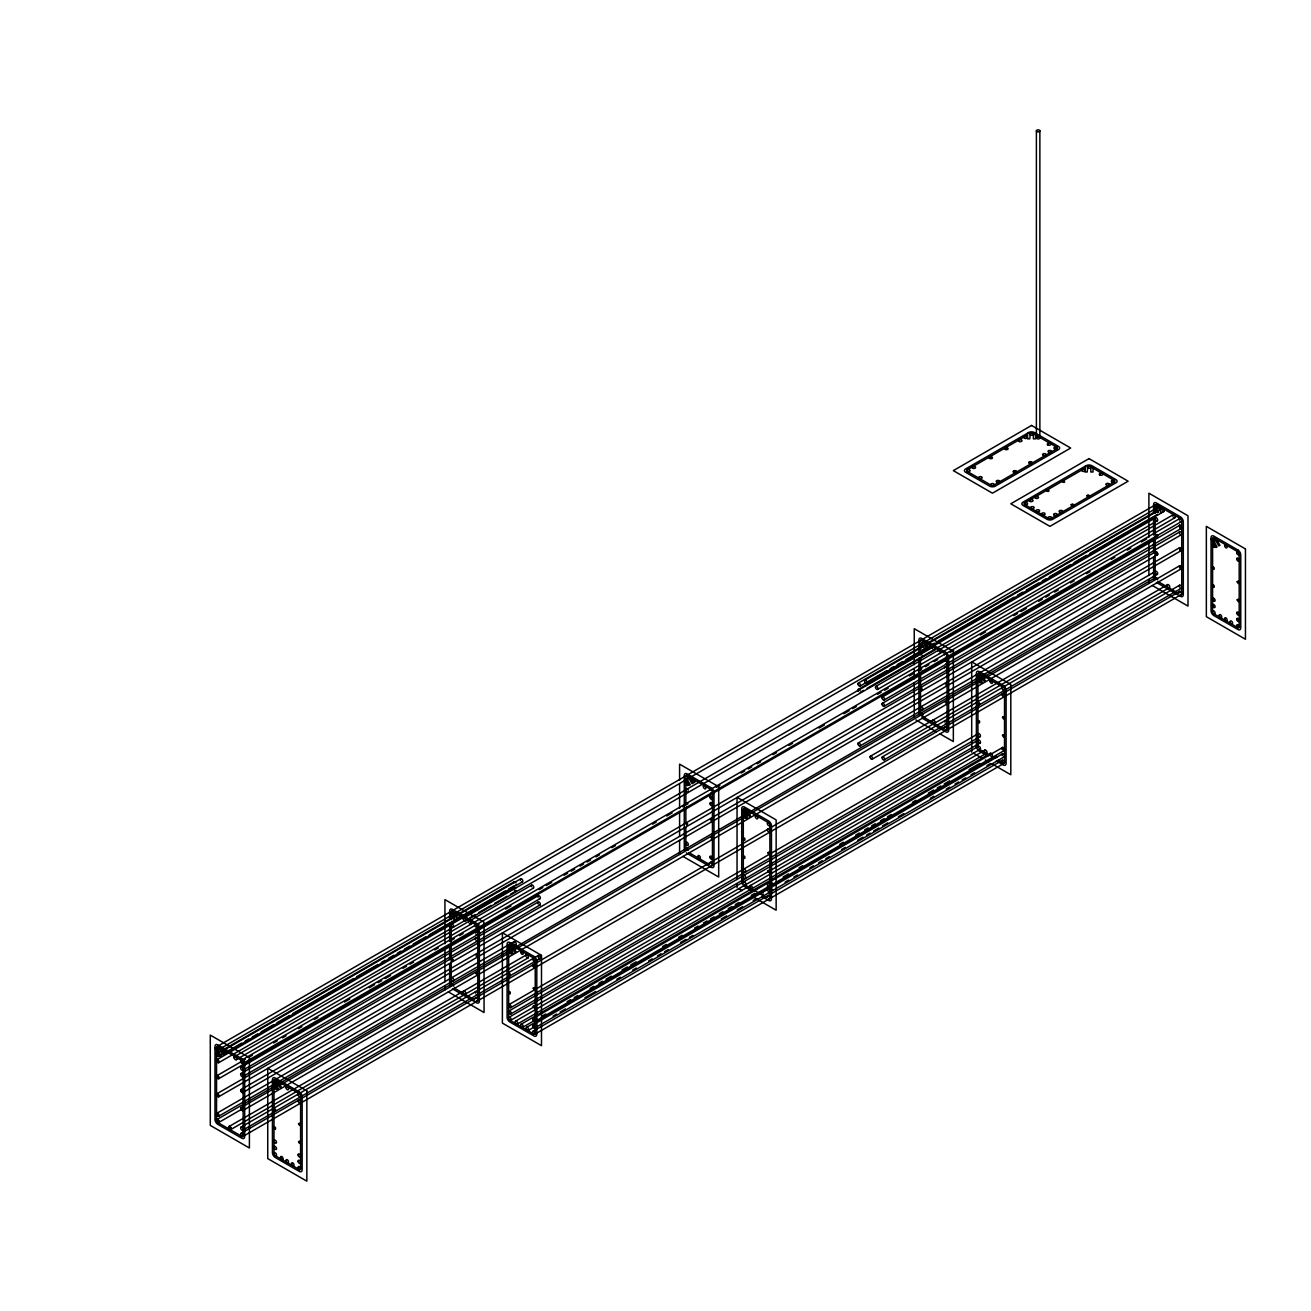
<?xml version="1.0" encoding="UTF-8"?>
<svg xmlns="http://www.w3.org/2000/svg" width="1311" height="1311" viewBox="0 0 1311 1311"><rect width="100%" height="100%" fill="white"/><g stroke="black" fill="none" stroke-linecap="round" stroke-linejoin="round"><path stroke-width="1.5" d="M685.899 823.947L685.85 807.527M1155.204 552.652A1.737 1 60 0 1 1156.744 552.177A1.737 1 60 0 1 1157.482 554.733A1.737 1 60 0 1 1155.565 553.848A1.737 1 60 0 0 1157.482 554.733A1.737 1 60 0 0 1156.744 552.177A1.737 1 60 0 0 1155.188 552.701C1156.531 549.866 1158.4 556.716 1155.712 553.979M475.762 955.063C477.925 952.884 478.236 959.324 476.319 956.522M685.85 823.472L687.587 823.718L686.931 825.34M1179.703 548.637L1180.982 548.309L1181.604 550.391L242.748 1092.604M453.229 960.34C451.345 963.011 450.574 955.424 453.196 959.865M945.084 702.024L946.919 702.68L945.936 703.925M687.849 806.937L686.472 806.92M1179.31 532.151L882.401 703.302M1157.039 536.215L1156.974 534.872M945.198 683.67L946.984 684.784L946.001 685.899M922.272 689.865L921.453 687.439L920.715 688.914M967.108 469.895L1027.545 435.006M1030.315 433.4L1029.758 438.841L1027.545 438.841L1027.545 433.204M993.705 485.25L1056.912 448.755M1024.563 503.063L1085 468.174M1087.769 466.569L1087.212 472.009L1085 472.009L1085 466.372M1051.16 518.419L1114.366 481.924M216.954 1046.604L1155.565 504.719M218.691 1049.619L1157.285 507.718M216.954 1053.388L514.174 881.779M858.328 683.08L1155.565 511.487M223.493 1050.39L520.729 878.796M864.883 680.098L1162.103 508.488M218.691 1056.387L241.683 1043.114M245.223 1041.065L248.762 1039.017M252.302 1036.985L257.611 1033.92M261.151 1031.872L273.54 1024.727M277.08 1022.678L289.452 1015.533M292.992 1013.485L353.151 978.76M356.69 976.711L377.912 964.454M381.452 962.421L384.992 960.373M388.531 958.325L393.841 955.26M397.38 953.228L400.92 951.18M404.46 949.131L409.769 946.067M413.293 944.035L425.682 936.873M429.221 934.841L505.292 890.923M508.832 888.874L514.141 885.81M860.065 686.095L886.613 670.773M890.136 668.725L893.676 666.676M897.216 664.644L902.525 661.58M906.065 659.531L918.454 652.386M921.994 650.338L934.366 643.193M937.906 641.145L1013.993 597.226M1017.533 595.178L1022.826 592.113M1026.366 590.081L1038.754 582.92M1042.294 580.888L1045.834 578.839M1049.374 576.791L1070.595 564.533M1074.135 562.501L1086.524 555.34M1090.064 553.308L1157.285 514.486M225.23 1053.388L522.466 881.795M866.62 683.097L1163.84 511.503M216.954 1059.698L514.174 888.088M858.328 691.405A1.737 1 60 0 1 858.328 689.389L1155.565 517.796M463.619 918.11L932.924 647.159M218.691 1062.697L466.372 919.699M469.912 917.651L475.221 914.586M478.761 912.554L491.15 905.393M494.689 903.361L507.062 896.2M510.602 894.168L515.911 891.103M860.065 692.405L863.605 690.356M867.145 688.324L1157.285 520.795M465.356 921.109L934.661 650.158M234.456 1056.715L531.676 885.105M875.83 686.407L1173.05 514.813M236.193 1059.714L533.413 888.121M877.567 689.422L1174.787 517.812M241.044 1060.517L1179.654 518.615M217.003 1075.708C220.953 1076.888 215.954 1080.035 216.938 1075.725L245.288 1059.321M248.828 1057.289L252.367 1055.24M273.622 1042.966L277.162 1040.918M282.471 1037.853L286.027 1035.805M298.416 1028.66L301.956 1026.611M314.361 1019.45L317.901 1017.402M344.465 1002.063L349.775 998.998M369.26 987.757L374.569 984.692M378.109 982.644L381.648 980.595M385.188 978.547L390.514 975.482M402.903 968.321L406.443 966.289M409.982 964.24L413.522 962.192M434.777 949.918L438.316 947.886M450.722 940.724L454.261 938.676M459.571 935.612L463.111 933.563M475.516 926.402L479.056 924.37M505.62 909.031L510.929 905.967M539.263 889.595L542.803 887.547M546.343 885.515L551.669 882.45M564.058 875.289L567.597 873.241M571.137 871.192L574.677 869.144M580.003 866.079L583.542 864.031M587.082 861.999L590.622 859.95M595.931 856.886L599.471 854.838M611.876 847.676L615.416 845.628M652.599 824.16L656.155 822.112M666.775 815.983L672.084 812.918M682.72 806.789L688.029 803.709M716.363 787.354L719.903 785.305M741.157 773.048L744.697 770.999M748.237 768.951L751.777 766.902M757.086 763.838L760.642 761.789M773.031 754.644L776.571 752.596M788.976 745.435L792.516 743.386M819.08 728.047L824.39 724.983M843.874 713.741L849.184 710.677M852.724 708.628L856.263 706.58M877.518 694.306L881.058 692.274M884.597 690.225L888.137 688.177M909.392 675.902L912.931 673.87M918.257 670.79L921.797 668.757M925.337 666.709L928.876 664.661M934.186 661.596L937.726 659.548M950.131 652.386L953.671 650.354M980.235 635.016L985.544 631.935M1013.878 615.58L1017.418 613.532M1020.958 611.5L1026.284 608.419M1038.673 601.274L1042.212 599.225M1045.752 597.177L1049.292 595.128M1054.618 592.064L1058.157 590.016M1070.546 582.871L1074.086 580.822M1086.491 573.661L1090.031 571.612M1111.286 559.355L1114.825 557.306M1127.214 550.145L1130.77 548.096M1141.389 541.967L1146.699 538.903M242.715 1063.565A1.77 1.016 60 0 0 242.289 1060.878A1.77 1.016 60 0 0 240.667 1061.582A1.77 1.016 60 0 0 242.715 1063.565L1181.391 521.631M218.691 1078.691L1157.285 536.789M241.027 1067.269L538.247 895.675M882.401 696.977L1179.621 525.383M242.715 1070.317A1.77 1.016 60 0 0 242.289 1067.613A1.77 1.016 60 0 0 240.667 1068.318A1.77 1.016 60 0 0 242.715 1070.317L539.985 898.674M884.138 699.992L1181.358 528.382M241.027 1073.594L538.247 902.001A1.737 1 60 0 1 540.23 903.541A1.737 1 60 0 1 539.427 905.049M242.715 1076.642A1.77 1.016 60 0 0 242.289 1073.938A1.77 1.016 60 0 0 240.667 1074.643A1.77 1.016 60 0 0 242.715 1076.642L539.985 905M884.138 706.301L1181.358 534.708M216.954 1093.751L1155.565 551.849M218.691 1096.75L1157.285 554.864M241.027 1089.588L1179.621 547.687M216.954 1113.219L514.174 941.626M858.328 742.927L1155.565 571.334M218.691 1116.235L515.911 944.625M860.065 745.943L1157.285 574.333M216.954 1119.512L1155.565 577.61M241.027 1107.648L1179.621 565.762M218.691 1122.511L241.716 1109.221M242.682 1110.564C244.321 1107.09 238.586 1108.516 242.453 1110.564A1.737 1 60 0 1 240.667 1108.45A1.737 1 60 0 1 242.502 1108.287A1.737 1 60 0 1 242.502 1110.745L1181.358 568.761M229.081 1126.51L526.301 954.916M870.455 756.218L1167.691 584.608M230.818 1129.525L528.038 957.915M872.192 759.216L1169.428 587.623M241.027 1127.132L538.247 955.522M882.401 756.84L1179.621 585.23M242.715 1130.229A1.77 1.016 60 0 0 242.289 1127.526A1.77 1.016 60 0 0 240.667 1128.23A1.77 1.016 60 0 0 242.715 1130.229L539.985 958.538M884.138 759.839L1181.358 588.246M241.027 1133.392L1179.621 591.49M242.715 1136.555A1.77 1.016 60 0 0 242.289 1133.851A1.77 1.016 60 0 0 240.667 1134.556A1.77 1.016 60 0 0 242.715 1136.555L1181.358 594.489M509.029 1004.587L978.334 733.636M510.716 1007.684A1.77 1.016 60 0 0 510.307 1004.996A1.77 1.016 60 0 0 508.668 1005.701A1.77 1.016 60 0 0 510.716 1007.684L980.071 736.651M509.029 1010.978L978.334 740.027M510.716 1014.009A1.77 1.016 60 0 0 510.307 1011.305A1.77 1.016 60 0 0 508.668 1012.026A1.77 1.016 60 0 0 510.716 1014.009L980.071 743.026M509.029 1017.287L978.334 746.352M510.716 1020.335A1.77 1.016 60 0 0 510.307 1017.631A1.77 1.016 60 0 0 508.668 1018.336A1.77 1.016 60 0 0 510.716 1020.335L980.071 749.351M515.6 1021.089L984.905 750.138M517.337 1024.088L986.642 753.153M521.073 1024.252L990.379 753.301M533.135 1018.516L1002.44 747.565M522.761 1027.283A1.77 1.016 60 0 0 522.352 1024.596A1.77 1.016 60 0 0 520.713 1025.3A1.77 1.016 60 0 0 522.761 1027.283L536.986 1019.073M542.295 1016.009L545.835 1013.96M567.089 1001.686L570.629 999.654M574.169 997.605L577.709 995.557M590.114 988.396L593.654 986.364M598.963 983.283L602.503 981.251M606.043 979.202L611.352 976.138M621.988 969.993L627.297 966.928M630.837 964.88L636.146 961.815M662.71 946.476L666.25 944.444M678.656 937.283L682.195 935.235M694.601 928.073L698.14 926.025M703.45 922.96L706.99 920.928M710.529 918.88L714.069 916.831M719.395 913.767L722.935 911.719M728.244 908.654L731.784 906.606M735.324 904.557L738.863 902.509M751.269 895.364L754.808 893.315M767.197 886.154L772.523 883.09M783.142 876.961L788.452 873.88M799.087 867.751L802.627 865.702M839.81 844.235L843.35 842.186M855.755 835.041L859.295 832.993M864.605 829.929L868.144 827.88M871.684 825.832L875.224 823.783M880.55 820.719L884.089 818.67M887.629 816.638L891.169 814.59M912.423 802.316L915.963 800.267M928.352 793.122L933.678 790.041M937.218 788.009L940.757 785.961M944.297 783.912L949.606 780.848M969.091 769.606L979.71 763.461M534.806 1021.597A1.77 1.016 60 0 0 534.396 1018.893A1.77 1.016 60 0 0 532.758 1019.614A1.77 1.016 60 0 0 534.806 1021.597L1004.177 750.564M526.547 1027.414L995.852 756.463M533.135 1024.825L1002.44 753.891M528.251 1030.446A1.77 1.016 60 0 0 527.825 1027.742A1.77 1.016 60 0 0 526.186 1028.463A1.77 1.016 60 0 0 528.251 1030.446L533.593 1027.349M553.078 1016.107L556.618 1014.058M560.158 1012.01L565.483 1008.946M584.952 997.704L595.587 991.558M616.842 979.301L620.382 977.252M632.771 970.091L636.31 968.042M648.716 960.897L652.255 958.849M657.565 955.785L661.105 953.736M664.644 951.688L668.184 949.639M680.589 942.478L685.899 939.413M689.439 937.381L692.978 935.333M721.312 918.962L726.638 915.897M737.257 909.768L742.567 906.704M753.202 900.559L756.742 898.527M769.131 891.365L772.671 889.317M785.076 882.156L788.616 880.123M793.925 877.043L797.465 875.011M809.87 867.849L813.41 865.801M818.72 862.736L822.259 860.688M825.799 858.639L829.355 856.607M841.744 849.446L845.284 847.398M857.689 840.236L862.999 837.172M866.538 835.123L870.078 833.091M873.618 831.043L878.927 827.978M882.483 825.93L887.793 822.866M898.412 816.72L903.721 813.656M930.286 798.317L933.842 796.269M946.231 789.124L949.77 787.075M955.08 784.011L958.62 781.962M962.176 779.914L965.715 777.865M971.025 774.801L974.565 772.753M986.97 765.608L990.51 763.559M534.806 1027.922A1.77 1.016 60 0 0 534.396 1025.218A1.77 1.016 60 0 0 532.758 1025.923A1.77 1.016 60 0 0 534.806 1027.922L1004.177 756.889M533.118 1031.2L1002.423 760.249M534.806 1034.248A1.77 1.016 60 0 0 534.396 1031.544A1.77 1.016 60 0 0 532.758 1032.249A1.77 1.016 60 0 0 534.806 1034.248L1004.16 763.264A1.77 1.016 60 0 0 1003.685 760.593A1.77 1.016 60 0 0 1002.063 761.298A1.77 1.016 60 0 0 1004.111 763.297M710.709 837.073L712.381 838.483L711.299 839.401M1181.342 550.587L1180.162 549.948M921.846 671.887L922.452 670.691M1032.822 433.4L1056.912 447.313M1090.26 466.569L1114.366 480.481M1156.4 504.751L1180.49 518.664A1.77 1.016 60 0 1 1181.703 521.188A1.77 1.016 60 0 1 1179.867 521.008M1213.855 537.92L1237.945 551.833M967.108 471.337L991.214 485.25M1024.563 504.506L1048.653 518.419M1158.121 581.609L1178.769 593.539M1213.855 613.794L1237.945 627.707M1156.4 582.428L1180.49 596.341A3.982 2.294 60 0 0 1183.309 594.719L1183.309 521.729A3.982 2.294 60 0 0 1180.49 516.862L1156.4 502.949A3.982 2.294 60 0 0 1153.582 504.571L1153.582 512.683M1152.287 585.476L1187.995 606.092L1187.995 515.78L1148.895 493.198L1148.895 537.346M921.748 640.227L945.837 654.14A1.77 1.016 60 0 1 947.083 656.237L947.099 729.277M979.202 673.395L1003.292 687.308M921.748 716.101L944.117 729.014M979.202 749.269L994.688 758.2M998.13 760.2L1003.292 763.182M921.748 717.904L945.837 731.817A3.982 2.294 60 0 0 948.656 730.194L948.656 657.204A3.982 2.294 60 0 0 945.837 652.337L921.748 638.424A3.982 2.294 60 0 0 918.929 640.047L918.929 654.238M987.806 756.037L979.202 751.072A3.982 2.294 60 0 1 977.35 749.187M996.409 761.003L1003.292 764.985A3.982 2.294 60 0 0 1006.111 763.363L1006.111 690.373A3.982 2.294 60 0 0 1003.292 685.506L979.202 671.593A3.982 2.294 60 0 0 976.384 673.215L976.384 746.188A3.982 2.294 60 0 0 976.761 748.04M915.947 719.968L936.349 731.751M939.741 733.718L953.343 741.567L953.343 651.256L914.242 628.674L914.242 664.792M973.385 753.137L981.89 758.053M985.298 760.003L988.691 761.97M992.099 763.936L1010.797 774.735L1010.797 684.424L971.697 661.842L971.697 752.153M687.095 775.702L711.185 789.615M744.55 808.871L768.639 822.784M688.816 852.56L709.464 864.49M744.55 884.745L766.919 897.658M753.153 891.513L744.55 886.547A3.982 2.294 60 0 1 743.304 885.499M761.757 896.478L768.639 900.46A3.982 2.294 60 0 0 771.458 898.822L771.458 825.848A3.982 2.294 60 0 0 768.639 820.981L744.55 807.068A3.982 2.294 60 0 0 741.731 808.69L741.731 881.664A3.982 2.294 60 0 0 742.436 884.22M682.998 856.427L718.69 877.043L718.69 786.731L679.59 764.149L679.59 780.209M738.732 888.612L742.141 890.579M752.35 896.462L776.145 910.211L776.145 819.899L737.044 797.317L737.044 879.599M452.442 911.178L476.532 925.091A1.77 1.016 60 0 1 477.761 927.549A1.77 1.016 60 0 1 475.991 927.516M509.897 944.346L533.987 958.259M454.163 988.035L474.811 999.965M509.897 1020.22L533.987 1034.117M452.442 988.855L476.532 1002.768A3.982 2.294 60 0 0 479.351 1001.129L479.351 928.155A3.982 2.294 60 0 0 476.532 923.288L452.442 909.375A3.982 2.294 60 0 0 449.64 910.998L449.64 919.109M448.346 991.903L484.054 1012.518L484.054 922.19L444.937 899.625L444.937 943.773M217.79 1046.653L241.896 1060.566M275.244 1079.822L299.334 1093.735M217.79 1122.527L241.896 1136.424M275.244 1155.696L299.334 1169.592M1180.588 568.45C1183.259 569.433 1180.064 563.894 1179.736 567.024M711.299 821.341C714.462 821.702 709.939 816.72 710.464 820.063M476.45 974.712C479.646 976.187 475.795 970.074 475.778 973.434M1216.608 539.526L1219.935 545.261L1218.82 545.9L1214.396 538.247A1.77 1.016 60 0 0 1212.626 538.936A1.77 1.016 60 0 0 1214.674 540.935A1.77 1.016 60 0 0 1214.248 538.231M1211.036 539.132L1215.92 547.588L1217.018 546.949L1212.593 538.641M1159.17 506.357L1160.825 509.225M1156.957 505.079L1161.382 512.732M1156.04 507.652L1158.695 512.257M1154.565 507.652L1157.498 512.732M981.972 675.001L985.282 680.737L984.184 681.376L979.759 673.723M976.384 674.608L981.267 683.064L982.365 682.425L977.94 674.116M924.517 641.833L927.008 646.143M922.305 640.555L926.73 648.208M921.387 643.127L924.927 649.256M919.912 643.127L921.862 646.52M747.319 810.477L750.629 816.212L749.531 816.851L745.107 809.198A1.77 1.016 60 0 0 743.321 809.887A1.77 1.016 60 0 0 745.369 811.886A1.77 1.016 60 0 0 744.943 809.182M741.731 810.083L746.615 818.539L747.729 817.9L743.304 809.592M689.865 777.308L693.175 783.044L692.077 783.683L687.652 776.03M686.735 778.603L690.274 784.732L689.16 785.371L684.276 776.915M512.667 945.952L515.977 951.688L514.879 952.327L510.454 944.674M507.078 945.559L511.962 954.015L513.076 953.376L508.652 945.067M455.212 912.784L456.867 915.652M452.852 911.489A1.77 1.016 60 0 1 453.278 914.193A1.77 1.016 60 0 1 451.213 912.194A1.77 1.016 60 0 1 452.852 911.489L457.424 919.158M452.082 914.078L454.737 918.667M450.607 914.078L453.54 919.158M278.014 1081.411L281.324 1087.163L280.226 1087.802L275.802 1080.149A1.77 1.016 60 0 0 274.015 1080.838A1.77 1.016 60 0 0 276.08 1082.837A1.77 1.016 60 0 0 275.654 1080.133M272.426 1081.034L277.309 1089.49L278.424 1088.851L273.999 1080.543M220.559 1048.243L223.886 1053.995L222.772 1054.634L218.347 1046.981M214.988 1047.866L219.871 1056.322L220.969 1055.683L216.544 1047.374M1239.19 553.996L1239.19 626.986M1212.593 541.836L1212.593 611.631M1181.735 520.828L1181.735 593.801A1.77 1.016 60 0 1 1180.49 594.538A1.737 1 60 0 0 1181.719 593.817A1.737 1 60 0 0 1180.703 591.72A1.737 1 60 0 0 1179.31 591.949M1155.204 505.505A1.737 1 60 0 0 1157.039 507.799A1.737 1 60 0 0 1157.039 505.341A1.737 1 60 0 0 1155.204 505.505L1155.155 506.112M1155.155 508.668L1155.155 512.667M1155.155 516.649L1155.155 578.462M1153.582 516.731L1153.582 534.986M1153.582 539.034L1153.582 553.226M1153.582 557.273L1153.582 577.545A3.982 2.294 60 0 0 1154.286 580.101M1148.895 541.361L1148.895 575.48M1148.895 579.495L1148.895 583.51M1093.03 468.174L1093.03 472.009L1090.818 472.009L1090.818 466.896M1039.869 130.838A1.737 1 0 0 1 1037.263 131.706A1.737 1 0 0 1 1037.263 129.969A1.737 1 0 0 1 1039.869 130.838L1039.869 437.923M1036.395 130.838L1036.395 437.923M1035.575 435.006L1035.575 438.841L1033.363 438.841L1033.363 433.728M1004.537 689.471L1004.537 762.445M977.94 677.312L977.94 747.106M920.502 644.143L920.502 654.123M920.502 658.106L920.502 670.068M920.502 674.051L920.502 713.938A1.77 1.016 60 0 1 922.993 715.183M918.929 658.302L918.929 713.02A3.982 2.294 60 0 0 919.404 715.101M914.242 668.807L914.242 678.852M914.242 682.867L914.242 716.986M769.885 824.947L769.885 897.92M743.304 812.787L743.304 882.565M737.044 883.614L737.044 887.629M712.447 791.778L712.447 864.752A1.77 1.016 60 0 1 711.185 865.473M685.85 779.619L685.85 803.545M685.85 827.47L685.85 849.397M679.59 784.207L679.59 808.297M679.59 812.312L679.59 836.402M679.59 840.417L679.59 854.461M535.232 960.422L535.232 1033.396M508.652 948.263L508.652 1018.041M477.794 927.254L477.794 1000.227M451.197 915.094L451.197 919.077M451.197 923.075L451.197 984.872M449.64 923.157L449.64 941.413M449.64 945.46L449.64 959.652M449.64 963.7L449.64 983.971A3.982 2.294 60 0 0 450.329 986.527M444.937 947.787L444.937 981.906M444.937 985.921L444.937 989.936M300.596 1095.898L300.596 1168.871M273.999 1083.738L273.999 1153.516M243.141 1062.729L243.141 1135.703M216.544 1050.57L216.544 1120.348A1.737 1 60 0 0 218.429 1122.593A1.737 1 60 0 0 218.429 1120.135A1.737 1 60 0 0 216.594 1120.299M932.613 648.339A1.737 1 60 0 1 933.793 647.241A1.737 1 60 0 1 934.972 649.715A1.737 1 60 0 1 933.186 649.535M995.721 758.25A1.77 1.016 60 0 1 997.409 757.135M978.121 747.925A1.77 1.016 60 0 1 978.793 746.221A1.77 1.016 60 0 1 980.448 748.352A1.77 1.016 60 0 1 979.12 749.22M977.99 734.848A1.77 1.016 60 0 1 979.202 733.734A1.77 1.016 60 0 1 980.415 736.241A1.77 1.016 60 0 1 978.58 736.061M1002.243 749.155A1.737 1 60 0 1 1002.899 747.499A1.737 1 60 0 1 1004.521 749.515A1.77 1.016 60 0 1 1003.292 750.531A1.737 1 60 0 0 1004.521 749.515A1.77 1.016 60 0 0 1002.817 747.467A1.77 1.016 60 0 0 1002.243 749.286M992.476 755.759A1.77 1.016 60 0 1 991.804 756.398M990.034 754.448A1.77 1.016 60 0 1 992.23 754.464M978.039 741.387A1.77 1.016 60 0 1 978.989 739.945A1.77 1.016 60 0 1 980.448 742.288A1.77 1.016 60 0 1 978.875 742.714M984.725 751.809A1.77 1.016 60 0 1 985.216 750.007A1.77 1.016 60 0 1 986.954 751.826A1.77 1.016 60 0 1 986.019 753.169M1002.243 755.611A1.77 1.016 60 0 1 1002.735 753.792A1.77 1.016 60 0 1 1004.472 755.628A1.77 1.016 60 0 1 1003.538 756.971M537.887 956.325A1.737 1 60 0 1 539.427 955.85A1.737 1 60 0 1 540.181 958.357A1.737 1 60 0 1 538.247 957.538M526.104 956.506A1.737 1 60 0 1 526.858 954.867A1.737 1 60 0 1 528.399 957.128A1.737 1 60 0 1 526.858 957.604M513.978 943.215A1.737 1 60 0 1 514.633 941.56A1.737 1 60 0 1 516.255 943.576A1.737 1 60 0 1 515.043 944.543M1179.408 586.869A1.77 1.016 60 0 1 1180.162 585.181A1.77 1.016 60 0 1 1181.735 587.492A1.77 1.016 60 0 1 1180.162 587.967M1167.445 586.443A1.77 1.016 60 0 1 1167.822 584.526A1.77 1.016 60 0 1 1169.609 586.246A1.77 1.016 60 0 1 1168.773 587.721M1155.155 572.235A1.77 1.016 60 0 1 1156.679 571.596A1.77 1.016 60 0 1 1157.498 574.185A1.77 1.016 60 0 1 1155.515 573.366M858.328 689.389A1.737 1 60 0 1 860.065 690.405M1155.401 513.256A1.77 1.016 60 0 1 1157.023 512.06M1179.884 527.759A1.737 1 60 0 0 1181.653 528.022A1.737 1 60 0 0 1180.703 525.596A1.737 1 60 0 0 1179.261 526.17A1.77 1.016 60 0 1 1180.621 525.498A1.77 1.016 60 0 1 1181.67 528.022A1.77 1.016 60 0 1 1179.802 527.661M1161.726 509.373A1.77 1.016 60 0 1 1163.234 508.734A1.77 1.016 60 0 1 1164.07 511.323A1.77 1.016 60 0 1 1162.087 510.503M1179.31 532.954A1.77 1.016 60 0 1 1180.441 531.709A1.77 1.016 60 0 1 1181.703 534.216A1.77 1.016 60 0 1 1179.867 534.069M1172.706 515.993A1.77 1.016 60 0 1 1173.919 514.879A1.77 1.016 60 0 1 1175.131 517.386A1.77 1.016 60 0 1 1173.296 517.206M451.213 985.167A1.77 1.016 60 0 1 452.279 984.069A1.77 1.016 60 0 1 453.704 986.233M475.352 998.359A1.77 1.016 60 0 1 476.811 998.261A1.77 1.016 60 0 1 477.778 1000.391A1.77 1.016 60 0 1 476.532 1000.948M475.336 926.205A1.77 1.016 60 0 1 476.516 925.074M475.385 993.066A1.77 1.016 60 0 1 476.319 991.64A1.77 1.016 60 0 1 477.794 993.967A1.77 1.016 60 0 1 476.221 994.393M451.197 978.645A1.77 1.016 60 0 1 452.672 977.973A1.77 1.016 60 0 1 453.59 980.53A1.77 1.016 60 0 1 451.689 979.989M475.352 939.381A1.77 1.016 60 0 1 476.434 938.102A1.77 1.016 60 0 1 477.778 940.528A1.77 1.016 60 0 1 476.057 940.659M468.748 922.321A1.77 1.016 60 0 1 470.026 921.322A1.77 1.016 60 0 1 471.173 923.845A1.77 1.016 60 0 1 469.338 923.632M457.768 915.701A1.77 1.016 60 0 1 459.309 915.193A1.77 1.016 60 0 1 460.128 917.733A1.77 1.016 60 0 1 458.195 917.028M463.455 992.755A1.77 1.016 60 0 1 463.947 990.936A1.77 1.016 60 0 1 465.684 992.771A1.77 1.016 60 0 1 464.733 994.115M475.303 932.744A1.77 1.016 60 0 1 476.68 931.924A1.77 1.016 60 0 1 477.712 934.448A1.77 1.016 60 0 1 475.844 934.071M451.459 919.667A1.77 1.016 60 0 1 453 918.388M944.625 728.244A1.77 1.016 60 0 1 945.821 727.097A1.77 1.016 60 0 1 947.066 729.571A1.77 1.016 60 0 1 945.28 729.539M944.592 654.861A1.77 1.016 60 0 1 945.821 654.123M947.083 656.237A1.77 1.016 60 0 1 945.919 657.073M920.666 641.767A1.77 1.016 60 0 1 921.354 640.079A1.77 1.016 60 0 1 922.993 642.21A1.77 1.016 60 0 1 921.666 643.078M944.592 721.705A1.77 1.016 60 0 1 945.968 720.886A1.77 1.016 60 0 1 947.017 723.41A1.77 1.016 60 0 1 945.149 723.033M920.764 708.645A1.77 1.016 60 0 1 921.125 706.711A1.77 1.016 60 0 1 922.911 708.448A1.77 1.016 60 0 1 922.075 709.906M944.592 667.922A1.77 1.016 60 0 1 945.821 667.184A1.77 1.016 60 0 1 947.083 669.315A1.77 1.016 60 0 1 945.919 670.134M922.797 656.139A1.77 1.016 60 0 1 921.666 656.139M920.666 654.845A1.77 1.016 60 0 1 922.305 653.763M938.02 651.157A1.77 1.016 60 0 1 939.184 650.305A1.77 1.016 60 0 1 940.511 652.419A1.77 1.016 60 0 1 939.348 653.288M927.287 645.668A1.77 1.016 60 0 1 927.795 643.848A1.77 1.016 60 0 1 929.515 645.766A1.77 1.016 60 0 1 928.483 646.995M932.711 721.705A1.77 1.016 60 0 1 933.399 720.001A1.77 1.016 60 0 1 935.038 722.132A1.77 1.016 60 0 1 933.711 723M944.592 661.416A1.77 1.016 60 0 1 945.919 660.941A1.77 1.016 60 0 1 947.099 663.055A1.77 1.016 60 0 1 945.919 663.825M922.928 649.568A1.77 1.016 60 0 1 922.305 650.043M920.601 648.306A1.77 1.016 60 0 1 921.748 646.978M686.014 850.216A1.77 1.016 60 0 1 686.505 848.512A1.77 1.016 60 0 1 688.226 850.134M709.939 863.31A1.77 1.016 60 0 1 711.185 862.589A1.77 1.016 60 0 1 712.447 864.752M710.005 789.91A1.77 1.016 60 0 1 711.463 789.812A1.77 1.016 60 0 1 712.43 791.942A1.77 1.016 60 0 1 711.185 792.5M685.866 776.718A1.77 1.016 60 0 1 687.161 775.735A1.77 1.016 60 0 1 688.308 778.242A1.77 1.016 60 0 1 686.472 778.046M686.374 852.855A3.982 2.294 60 0 0 687.095 853.379L711.185 867.292A3.982 2.294 60 0 0 714.003 865.653L714.003 792.68A3.982 2.294 60 0 0 711.185 787.813L687.095 773.9A3.982 2.294 60 0 0 684.276 775.522L684.276 848.496A3.982 2.294 60 0 0 684.571 850.102M743.337 882.975A1.77 1.016 60 0 1 744.517 881.828A1.77 1.016 60 0 1 745.779 884.319A1.77 1.016 60 0 1 743.992 884.269M767.607 897.412A1.77 1.016 60 0 1 768.131 895.593A1.77 1.016 60 0 1 769.852 897.56A1.77 1.016 60 0 1 768.721 898.69M743.304 869.832A1.77 1.016 60 0 1 744.795 869.373A1.77 1.016 60 0 1 745.73 871.799A1.77 1.016 60 0 1 743.992 871.635M767.427 884.237A1.77 1.016 60 0 1 768.59 883.09A1.77 1.016 60 0 1 769.868 885.515A1.77 1.016 60 0 1 768.164 885.613M749.941 886.875A1.77 1.016 60 0 1 750.99 885.58A1.77 1.016 60 0 1 752.367 887.957A1.77 1.016 60 0 1 750.711 888.219M763.149 894.757A1.77 1.016 60 0 1 762.314 894.971M760.954 893.397A1.77 1.016 60 0 1 761.445 891.791A1.77 1.016 60 0 1 763.117 893.201M743.304 876.453A1.77 1.016 60 0 1 744.632 875.584A1.77 1.016 60 0 1 745.762 878.042A1.77 1.016 60 0 1 743.992 877.944M767.525 890.874A1.77 1.016 60 0 1 768.344 889.3A1.77 1.016 60 0 1 769.885 891.578A1.77 1.016 60 0 1 768.393 892.152M688.324 791.205A1.77 1.016 60 0 1 687.652 791.828M686.341 790.926A1.77 1.016 60 0 1 686.21 788.681A1.77 1.016 60 0 1 688.095 789.91M755.349 889.53A1.77 1.016 60 0 1 757.348 889.546M516.108 890.923A1.737 1 60 0 1 514.731 890.775M513.978 889.694A1.737 1 60 0 1 515.665 888.727M538.247 904A1.737 1 60 0 1 538.411 901.935M520.533 880.386A1.737 1 60 0 1 521.172 878.714A1.737 1 60 0 1 522.794 880.746A1.737 1 60 0 1 521.598 881.713M531.479 886.711A1.737 1 60 0 1 532.02 885.023A1.737 1 60 0 1 533.692 886.793A1.737 1 60 0 1 532.856 888.17M513.863 882.958A1.737 1 60 0 1 515.911 882.778M516.239 884.335A1.737 1 60 0 1 515.911 884.794M538.051 897.281A1.737 1 60 0 1 538.592 895.593A1.737 1 60 0 1 540.263 897.363A1.737 1 60 0 1 539.427 898.723M1155.237 578.806A1.737 1 60 0 1 1156.269 577.627A1.737 1 60 0 1 1157.646 579.823M1179.326 566.991A1.737 1 60 0 1 1180.506 565.893A1.737 1 60 0 1 1181.703 568.368A1.737 1 60 0 1 1179.9 568.187M1157.039 534.478A1.737 1 60 0 1 1156.744 536.904M1155.237 534.298A1.737 1 60 0 1 1155.548 533.839M1179.294 548.539A1.737 1 60 0 1 1180.719 547.982A1.737 1 60 0 1 1181.67 550.407A1.737 1 60 0 1 1179.9 550.128M1179.277 519.779A1.77 1.016 60 0 1 1180.49 518.664M1179.245 592.457A1.77 1.016 60 0 1 1180.441 591.605A1.77 1.016 60 0 1 1181.735 593.785M1038.918 437.005A1.77 1.016 0 0 1 1039.443 438.611A1.77 1.016 0 0 1 1036.624 438.448A1.77 1.016 0 0 1 1037.673 436.94M216.544 1076.347L216.544 1076.429A1.737 1 60 0 0 218.429 1078.773A1.737 1 60 0 0 218.429 1076.315A1.737 1 60 0 0 216.594 1076.478M216.544 1094.423C218.839 1099.634 218.56 1091.539 216.544 1094.423A1.737 1 60 0 0 218.429 1096.832A1.737 1 60 0 0 218.429 1094.374A1.737 1 60 0 0 216.594 1094.538M241.109 1090.539C243.322 1095.734 243.289 1087.655 241.109 1090.539M273.999 1109.516C276.179 1114.579 276.31 1106.959 274.015 1109.385M273.999 1127.591C276.097 1132.786 276.162 1124.887 273.999 1127.591M298.564 1123.707C300.645 1128.853 300.891 1121.134 298.564 1123.707M298.564 1141.766C300.809 1146.928 300.727 1138.882 298.564 1141.766M508.652 974.04C510.651 979.17 511.044 971.533 508.652 973.975M508.652 992.116C510.766 997.212 510.929 989.625 508.668 991.968M533.216 988.232C535.298 993.345 535.445 985.725 533.233 988.084M533.216 1006.291C535.396 1011.338 535.527 1003.751 533.233 1006.143M743.304 838.581C745.549 843.743 745.435 835.746 743.304 838.581M743.304 856.64C745.336 861.786 745.598 854.1 743.304 856.558M767.853 852.756C769.999 857.902 770.114 850.036 767.869 852.674M767.853 870.815C769.999 875.945 770.163 868.193 767.869 870.75M977.957 703.106C980.054 708.137 980.3 700.713 977.973 702.958M977.957 721.165C980.054 726.294 980.333 718.51 977.957 721.165M1002.505 717.281C1004.734 722.427 1004.832 714.446 1002.505 717.281M1002.505 735.34C1004.718 740.551 1004.701 732.472 1002.505 735.34M1212.593 567.63C1214.658 572.809 1214.805 564.943 1212.609 567.548M1212.593 585.689C1214.936 590.737 1214.74 583.034 1212.626 585.542M1237.158 581.805C1239.485 586.853 1239.321 579.183 1237.174 581.658M1237.158 599.864C1239.354 604.928 1239.436 597.292 1237.174 599.733M989.1 457.506L991.919 457.768L989.887 456.802A1.737 1 0 0 1 992.46 457.736A1.737 1 0 0 1 989.854 458.604A1.737 1 0 0 1 989.854 456.867L989.1 457.441M1004.734 448.46C1008.323 451.328 1007.553 445.429 1004.75 448.411M1013.649 471.681C1017.238 474.566 1016.369 468.683 1013.649 471.681M1029.299 462.652L1030.725 463.537L1032.15 462.586A1.737 1 0 0 1 1029.577 463.488A1.737 1 0 0 1 1029.577 461.751A1.737 1 0 0 1 1032.183 462.619L1029.299 462.652M1046.539 490.675C1050.111 493.542 1049.39 487.626 1046.555 490.609M1062.189 481.629C1065.728 484.48 1064.991 478.777 1062.205 481.53M1071.103 504.85C1074.774 507.701 1073.742 501.818 1071.103 504.85M1086.753 495.82C1090.408 498.639 1089.49 492.821 1086.753 495.755M1031.56 425.452L953.343 470.616L992.46 493.198L1070.677 448.034L1031.56 425.452M1028.758 432.499L965.552 468.994A3.982 2.294 0 0 0 965.552 472.239L989.641 486.152A3.982 2.294 0 0 0 995.278 486.152L1058.469 449.657A3.982 2.294 0 0 0 1058.469 446.412L1034.379 432.499A3.982 2.294 0 0 0 1028.758 432.499M1089.015 458.621L1010.797 503.785L1049.914 526.366L1128.132 481.203L1089.015 458.621M1086.196 465.667L1023.006 502.162A3.982 2.294 0 0 0 1023.006 505.407L1047.096 519.32A3.982 2.294 0 0 0 1052.717 519.32L1115.923 482.825A3.982 2.294 0 0 0 1115.923 479.58L1091.834 465.667A3.982 2.294 0 0 0 1086.196 465.667M1005.619 447.756L1005.537 447.772A1.737 1 0 0 0 1005.488 449.575A1.737 1 0 0 0 1008.093 448.706A1.737 1 0 0 0 1005.488 447.838M1245.45 548.948L1206.349 526.366L1206.349 616.678L1245.45 639.26L1245.45 548.948M1237.945 550.03L1213.855 536.117A3.982 2.294 60 0 0 1211.036 537.739L1211.036 610.713A3.982 2.294 60 0 0 1213.855 615.596L1237.945 629.509A3.982 2.294 60 0 0 1240.763 627.887L1240.763 554.897A3.982 2.294 60 0 0 1237.945 550.03M541.492 955.358L502.392 932.793L502.392 1023.104L541.492 1045.686L541.492 955.358M533.987 956.456L509.897 942.543A3.982 2.294 60 0 0 507.078 944.166L507.078 1017.139A3.982 2.294 60 0 0 509.897 1022.023L533.987 1035.936A3.982 2.294 60 0 0 536.805 1034.297L536.805 961.324A3.982 2.294 60 0 0 533.987 956.456M249.401 1057.666L210.284 1035.1L210.284 1125.412L249.401 1147.994L249.401 1057.666M306.84 1090.834L267.739 1068.268L267.739 1158.58L306.84 1181.162L306.84 1090.834M241.896 1058.764L217.79 1044.851A3.982 2.294 60 0 0 214.988 1046.473L214.988 1119.447A3.982 2.294 60 0 0 217.79 1124.33L241.896 1138.243A3.982 2.294 60 0 0 244.698 1136.604L244.698 1063.631A3.982 2.294 60 0 0 241.896 1058.764M299.334 1091.932L275.244 1078.019A3.982 2.294 60 0 0 272.426 1079.641L272.426 1152.615A3.982 2.294 60 0 0 275.244 1157.498L299.334 1171.411A3.982 2.294 60 0 0 302.153 1169.773L302.153 1096.799A3.982 2.294 60 0 0 299.334 1091.932M463.258 918.896A1.737 1 60 0 0 465.11 921.191A1.737 1 60 0 0 465.11 918.732A1.737 1 60 0 0 463.258 918.896M515.239 1022.138A1.77 1.016 60 0 0 517.288 1024.12A1.77 1.016 60 0 0 516.878 1021.433A1.77 1.016 60 0 0 515.239 1022.138M532.79 1025.628A1.737 1 60 0 0 534.626 1027.922A1.737 1 60 0 0 534.626 1025.464A1.737 1 60 0 0 532.79 1025.628M228.72 1127.313A1.737 1 60 0 0 230.556 1129.59A1.737 1 60 0 0 230.556 1127.149A1.737 1 60 0 0 228.72 1127.313M216.577 1114.334A1.77 1.016 60 0 0 218.626 1116.317A1.77 1.016 60 0 0 218.2 1113.613A1.77 1.016 60 0 0 216.577 1114.334M882.041 757.627A1.737 1 60 0 0 883.876 759.921A1.737 1 60 0 0 883.876 757.463A1.737 1 60 0 0 882.041 757.627M870.094 757.004A1.737 1 60 0 0 871.946 759.298A1.737 1 60 0 0 871.946 756.84A1.737 1 60 0 0 870.094 757.004M857.968 743.73A1.737 1 60 0 0 859.819 746.008A1.737 1 60 0 0 859.819 743.566A1.737 1 60 0 0 857.968 743.73M1155.171 518.845A1.77 1.016 60 0 0 1157.22 520.828A1.77 1.016 60 0 0 1156.81 518.124A1.77 1.016 60 0 0 1155.171 518.845M857.968 683.883A1.737 1 60 0 0 859.819 686.177A1.737 1 60 0 0 859.819 683.719A1.737 1 60 0 0 857.968 683.883M882.041 697.78A1.737 1 60 0 0 883.876 700.058A1.737 1 60 0 0 883.876 697.616A1.737 1 60 0 0 882.041 697.78M864.523 680.884A1.737 1 60 0 0 866.358 683.178A1.737 1 60 0 0 866.358 680.72A1.737 1 60 0 0 864.523 680.884M882.041 704.089A1.737 1 60 0 0 883.876 706.383A1.737 1 60 0 0 883.876 703.925A1.737 1 60 0 0 882.041 704.089M875.469 687.21A1.737 1 60 0 0 877.305 689.504A1.737 1 60 0 0 877.305 687.046A1.737 1 60 0 0 875.469 687.21M532.758 959.275A1.77 1.016 60 0 0 534.806 961.258A1.77 1.016 60 0 0 534.396 958.57A1.77 1.016 60 0 0 532.758 959.275M508.668 945.362A1.77 1.016 60 0 0 510.716 947.361A1.77 1.016 60 0 0 510.307 944.657A1.77 1.016 60 0 0 508.668 945.362M508.668 951.688A1.77 1.016 60 0 0 510.716 953.671A1.77 1.016 60 0 0 510.307 950.983A1.77 1.016 60 0 0 508.668 951.688M532.758 965.601A1.77 1.016 60 0 0 534.806 967.584A1.77 1.016 60 0 0 534.396 964.896A1.77 1.016 60 0 0 532.758 965.601M520.713 952.327A1.77 1.016 60 0 0 522.761 954.31A1.77 1.016 60 0 0 522.352 951.606A1.77 1.016 60 0 0 520.713 952.327M451.213 925.271A1.77 1.016 60 0 0 453.278 927.254A1.77 1.016 60 0 0 452.852 924.55A1.77 1.016 60 0 0 451.213 925.271M216.577 1120.643A1.77 1.016 60 0 0 218.626 1122.642A1.77 1.016 60 0 0 218.2 1119.938A1.77 1.016 60 0 0 216.577 1120.643M216.577 1047.669A1.77 1.016 60 0 0 218.626 1049.669A1.77 1.016 60 0 0 218.2 1046.965A1.77 1.016 60 0 0 216.577 1047.669M274.015 1153.811A1.77 1.016 60 0 0 276.08 1155.81A1.77 1.016 60 0 0 275.654 1153.106A1.77 1.016 60 0 0 274.015 1153.811M298.105 1167.724A1.77 1.016 60 0 0 300.17 1169.723A1.77 1.016 60 0 0 299.744 1167.019A1.77 1.016 60 0 0 298.105 1167.724M298.105 1094.751A1.77 1.016 60 0 0 300.17 1096.733A1.77 1.016 60 0 0 299.744 1094.046A1.77 1.016 60 0 0 298.105 1094.751M274.015 1087.163A1.77 1.016 60 0 0 276.08 1089.146A1.77 1.016 60 0 0 275.654 1086.458A1.77 1.016 60 0 0 274.015 1087.163M298.105 1101.076A1.77 1.016 60 0 0 300.17 1103.059A1.77 1.016 60 0 0 299.744 1100.355A1.77 1.016 60 0 0 298.105 1101.076M274.015 1141.176A1.77 1.016 60 0 0 276.08 1143.159A1.77 1.016 60 0 0 275.654 1140.472A1.77 1.016 60 0 0 274.015 1141.176M298.105 1155.089A1.77 1.016 60 0 0 300.17 1157.072A1.77 1.016 60 0 0 299.744 1154.368A1.77 1.016 60 0 0 298.105 1155.089M280.587 1157.613A1.77 1.016 60 0 0 282.635 1159.596A1.77 1.016 60 0 0 282.226 1156.908A1.77 1.016 60 0 0 280.587 1157.613M291.534 1163.939A1.77 1.016 60 0 0 293.598 1165.921A1.77 1.016 60 0 0 293.172 1163.218A1.77 1.016 60 0 0 291.534 1163.939M286.06 1087.802A1.77 1.016 60 0 0 288.125 1089.785A1.77 1.016 60 0 0 287.699 1087.081A1.77 1.016 60 0 0 286.06 1087.802M274.015 1147.502A1.77 1.016 60 0 0 276.08 1149.485A1.77 1.016 60 0 0 275.654 1146.781A1.77 1.016 60 0 0 274.015 1147.502M298.105 1161.399A1.77 1.016 60 0 0 300.17 1163.398A1.77 1.016 60 0 0 299.744 1160.694A1.77 1.016 60 0 0 298.105 1161.399M216.577 1060.73A1.77 1.016 60 0 0 218.626 1062.729A1.77 1.016 60 0 0 218.2 1060.025A1.77 1.016 60 0 0 216.577 1060.73M234.095 1057.78A1.77 1.016 60 0 0 236.144 1059.78A1.77 1.016 60 0 0 235.718 1057.076A1.77 1.016 60 0 0 234.095 1057.78M223.132 1051.471A1.77 1.016 60 0 0 225.197 1053.454A1.77 1.016 60 0 0 224.771 1050.75A1.77 1.016 60 0 0 223.132 1051.471M286.06 1160.776A1.77 1.016 60 0 0 288.125 1162.759A1.77 1.016 60 0 0 287.699 1160.055A1.77 1.016 60 0 0 286.06 1160.776M228.622 1127.607A1.77 1.016 60 0 0 230.67 1129.59A1.77 1.016 60 0 0 230.244 1126.886A1.77 1.016 60 0 0 228.622 1127.607M216.577 1054.421A1.77 1.016 60 0 0 218.626 1056.404A1.77 1.016 60 0 0 218.2 1053.7A1.77 1.016 60 0 0 216.577 1054.421M1002.063 688.324A1.77 1.016 60 0 0 1004.111 690.323A1.77 1.016 60 0 0 1003.685 687.62A1.77 1.016 60 0 0 1002.063 688.324M977.973 674.411A1.77 1.016 60 0 0 980.022 676.41A1.77 1.016 60 0 0 979.596 673.707A1.77 1.016 60 0 0 977.973 674.411M977.973 680.737A1.77 1.016 60 0 0 980.022 682.736A1.77 1.016 60 0 0 979.596 680.032A1.77 1.016 60 0 0 977.973 680.737M1002.063 694.65A1.77 1.016 60 0 0 1004.111 696.633A1.77 1.016 60 0 0 1003.685 693.945A1.77 1.016 60 0 0 1002.063 694.65M990.018 681.376A1.77 1.016 60 0 0 992.066 683.359A1.77 1.016 60 0 0 991.64 680.655A1.77 1.016 60 0 0 990.018 681.376M767.41 823.8A1.77 1.016 60 0 0 769.459 825.783A1.77 1.016 60 0 0 769.049 823.095A1.77 1.016 60 0 0 767.41 823.8M743.321 816.212A1.77 1.016 60 0 0 745.369 818.211A1.77 1.016 60 0 0 744.943 815.508A1.77 1.016 60 0 0 743.321 816.212M767.41 830.125A1.77 1.016 60 0 0 769.459 832.108A1.77 1.016 60 0 0 769.049 829.421A1.77 1.016 60 0 0 767.41 830.125M755.365 816.851A1.77 1.016 60 0 0 757.414 818.834A1.77 1.016 60 0 0 757.004 816.13A1.77 1.016 60 0 0 755.365 816.851M709.956 857.279A1.77 1.016 60 0 0 712.02 859.279A1.77 1.016 60 0 0 711.594 856.575A1.77 1.016 60 0 0 709.956 857.279M685.866 843.383A1.77 1.016 60 0 0 687.931 845.366A1.77 1.016 60 0 0 687.505 842.662A1.77 1.016 60 0 0 685.866 843.383M709.956 803.692A1.77 1.016 60 0 0 712.02 805.691A1.77 1.016 60 0 0 711.594 802.987A1.77 1.016 60 0 0 709.956 803.692M703.384 786.846A1.77 1.016 60 0 0 705.449 788.829A1.77 1.016 60 0 0 705.023 786.125A1.77 1.016 60 0 0 703.384 786.846M692.437 780.52A1.77 1.016 60 0 0 694.502 782.503A1.77 1.016 60 0 0 694.076 779.799A1.77 1.016 60 0 0 692.437 780.52M697.911 856.657A1.77 1.016 60 0 0 699.976 858.639A1.77 1.016 60 0 0 699.55 855.952A1.77 1.016 60 0 0 697.911 856.657M709.956 797.383A1.77 1.016 60 0 0 712.02 799.366A1.77 1.016 60 0 0 711.594 796.662A1.77 1.016 60 0 0 709.956 797.383M685.866 783.47A1.77 1.016 60 0 0 687.931 785.453A1.77 1.016 60 0 0 687.505 782.765A1.77 1.016 60 0 0 685.866 783.47M216.594 1054.175A1.737 1 60 0 0 218.429 1056.469A1.737 1 60 0 0 218.429 1054.011A1.737 1 60 0 0 216.594 1054.175M240.667 1090.391A1.737 1 60 0 0 242.502 1092.669A1.737 1 60 0 0 242.502 1090.228A1.737 1 60 0 0 240.667 1090.391M1155.171 505.767A1.77 1.016 60 0 0 1157.22 507.767A1.77 1.016 60 0 0 1156.81 505.063A1.77 1.016 60 0 0 1155.171 505.767M1212.626 611.926A1.77 1.016 60 0 0 1214.674 613.909A1.77 1.016 60 0 0 1214.248 611.205A1.77 1.016 60 0 0 1212.626 611.926M1236.715 625.822A1.77 1.016 60 0 0 1238.764 627.822A1.77 1.016 60 0 0 1238.338 625.118A1.77 1.016 60 0 0 1236.715 625.822M1236.715 552.849A1.77 1.016 60 0 0 1238.764 554.848A1.77 1.016 60 0 0 1238.338 552.144A1.77 1.016 60 0 0 1236.715 552.849M1212.626 545.261A1.77 1.016 60 0 0 1214.674 547.261A1.77 1.016 60 0 0 1214.248 544.557A1.77 1.016 60 0 0 1212.626 545.261M1236.715 559.174A1.77 1.016 60 0 0 1238.764 561.157A1.77 1.016 60 0 0 1238.338 558.47A1.77 1.016 60 0 0 1236.715 559.174M1212.626 599.274A1.77 1.016 60 0 0 1214.674 601.257A1.77 1.016 60 0 0 1214.248 598.57A1.77 1.016 60 0 0 1212.626 599.274M1236.715 613.187A1.77 1.016 60 0 0 1238.764 615.17A1.77 1.016 60 0 0 1238.338 612.483A1.77 1.016 60 0 0 1236.715 613.187M1219.197 615.711A1.77 1.016 60 0 0 1221.246 617.71A1.77 1.016 60 0 0 1220.82 615.006A1.77 1.016 60 0 0 1219.197 615.711M1230.144 622.037A1.77 1.016 60 0 0 1232.193 624.02A1.77 1.016 60 0 0 1231.766 621.332A1.77 1.016 60 0 0 1230.144 622.037M1224.671 545.9A1.77 1.016 60 0 0 1226.719 547.883A1.77 1.016 60 0 0 1226.293 545.196A1.77 1.016 60 0 0 1224.671 545.9M1212.626 605.6A1.77 1.016 60 0 0 1214.674 607.583A1.77 1.016 60 0 0 1214.248 604.895A1.77 1.016 60 0 0 1212.626 605.6M1236.715 619.513A1.77 1.016 60 0 0 1238.764 621.496A1.77 1.016 60 0 0 1238.338 618.792A1.77 1.016 60 0 0 1236.715 619.513M1224.671 618.874A1.77 1.016 60 0 0 1226.719 620.857A1.77 1.016 60 0 0 1226.293 618.169A1.77 1.016 60 0 0 1224.671 618.874M979.546 478.466A1.737 1 0 0 0 982.152 477.597A1.737 1 0 0 0 979.546 476.729A1.737 1 0 0 0 979.546 478.466M991.591 485.414A1.737 1 0 0 0 994.197 484.546A1.737 1 0 0 0 991.591 483.677A1.737 1 0 0 0 991.591 485.414M967.502 471.501A1.737 1 0 0 0 970.107 470.633A1.737 1 0 0 0 967.502 469.764A1.737 1 0 0 0 967.502 471.501M997.065 482.251A1.737 1 0 0 0 999.67 481.383A1.737 1 0 0 0 997.065 480.514A1.737 1 0 0 0 997.065 482.251M972.959 468.338A1.77 1.016 0 0 0 975.613 467.453A1.77 1.016 0 0 0 972.959 466.569A1.77 1.016 0 0 0 972.959 468.338M1013.944 472.517A1.737 1 0 0 0 1016.549 471.649A1.737 1 0 0 0 1013.944 470.78A1.737 1 0 0 0 1013.944 472.517M1019.368 441.545A1.77 1.016 0 0 0 1022.023 440.66A1.77 1.016 0 0 0 1019.368 439.775A1.77 1.016 0 0 0 1019.368 441.545M1043.458 455.458A1.737 1 0 0 0 1046.063 454.589A1.737 1 0 0 0 1043.458 453.721A1.737 1 0 0 0 1043.458 455.458M1024.841 438.382A1.737 1 0 0 0 1027.447 437.513A1.737 1 0 0 0 1024.841 436.645A1.737 1 0 0 0 1024.841 438.382M1048.931 452.295A1.77 1.016 0 0 0 1051.586 451.41A1.77 1.016 0 0 0 1048.931 450.525A1.77 1.016 0 0 0 1048.931 452.295M1054.781 448.903A1.737 1 0 0 0 1057.387 448.034A1.737 1 0 0 0 1054.781 447.166A1.737 1 0 0 0 1054.781 448.903M1048.194 445.134A1.77 1.016 0 0 0 1050.848 444.249A1.77 1.016 0 0 0 1048.194 443.364A1.77 1.016 0 0 0 1048.194 445.134M1030.692 435.006A1.737 1 0 0 0 1033.297 434.138A1.737 1 0 0 0 1030.692 433.269A1.737 1 0 0 0 1030.692 435.006M1024.94 504.669A1.77 1.016 0 0 0 1027.595 503.785A1.77 1.016 0 0 0 1024.94 502.9A1.77 1.016 0 0 0 1024.94 504.669M1049.029 518.582A1.77 1.016 0 0 0 1051.684 517.698A1.77 1.016 0 0 0 1049.029 516.813A1.77 1.016 0 0 0 1049.029 518.582M1112.121 482.055A1.77 1.016 0 0 0 1114.874 481.268A1.77 1.016 0 0 0 1112.318 480.285A1.77 1.016 0 0 0 1112.121 482.055M1088.13 468.191A1.77 1.016 0 0 0 1090.785 467.306A1.77 1.016 0 0 0 1088.13 466.421A1.77 1.016 0 0 0 1088.13 468.191M1082.657 471.337A1.77 1.016 0 0 0 1085.311 470.452A1.77 1.016 0 0 0 1082.657 469.567A1.77 1.016 0 0 0 1082.657 471.337M1106.746 485.25A1.77 1.016 0 0 0 1109.401 484.365A1.77 1.016 0 0 0 1106.746 483.48A1.77 1.016 0 0 0 1106.746 485.25M1035.887 498.344A1.77 1.016 0 0 0 1038.541 497.459A1.77 1.016 0 0 0 1035.887 496.574A1.77 1.016 0 0 0 1035.887 498.344M1059.976 512.257A1.77 1.016 0 0 0 1062.631 511.372A1.77 1.016 0 0 0 1059.976 510.487A1.77 1.016 0 0 0 1059.976 512.257M1031.495 508.471A1.77 1.016 0 0 0 1034.15 507.586A1.77 1.016 0 0 0 1031.495 506.701A1.77 1.016 0 0 0 1031.495 508.471M1042.458 514.781A1.77 1.016 0 0 0 1045.113 513.896A1.77 1.016 0 0 0 1042.458 513.011A1.77 1.016 0 0 0 1042.458 514.781M1100.076 475.106A1.77 1.016 0 0 0 1102.83 474.32A1.77 1.016 0 0 0 1100.273 473.337A1.77 1.016 0 0 0 1100.076 475.106M1030.413 501.507A1.77 1.016 0 0 0 1033.068 500.622A1.77 1.016 0 0 0 1030.413 499.737A1.77 1.016 0 0 0 1030.413 501.507M1054.503 515.42A1.77 1.016 0 0 0 1057.158 514.535A1.77 1.016 0 0 0 1054.503 513.65A1.77 1.016 0 0 0 1054.503 515.42M1036.886 511.585A1.77 1.016 0 0 0 1039.623 510.815A1.77 1.016 0 0 0 1037.083 509.832A1.77 1.016 0 0 0 1036.886 511.585"/></g></svg>
